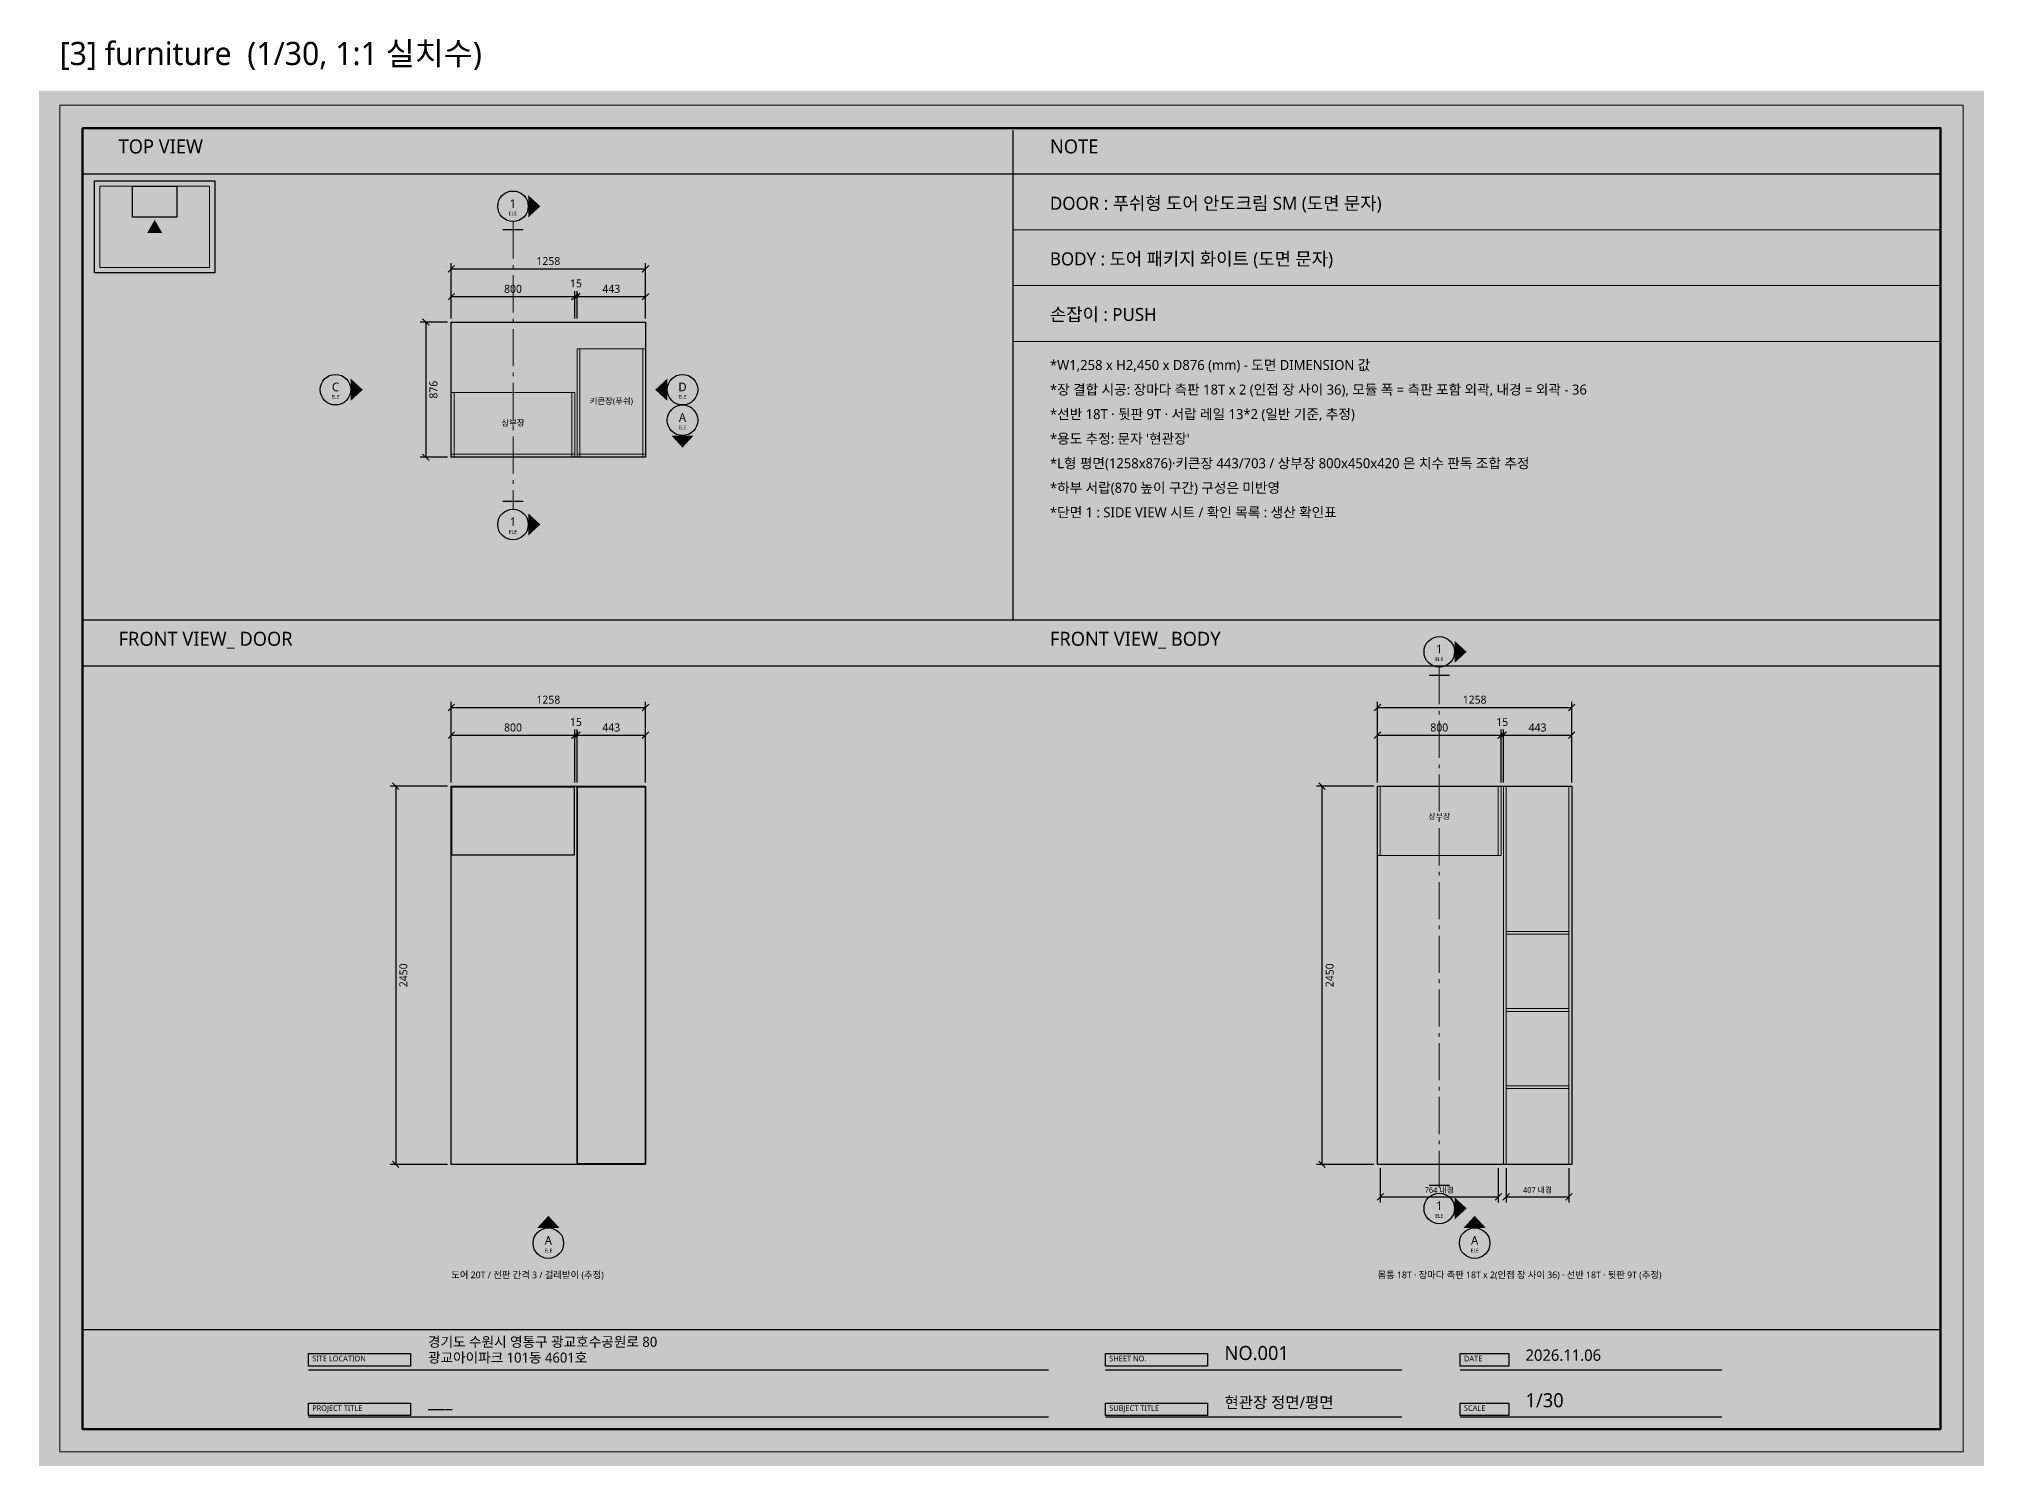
# Model space of a CAD drawing. Header units: millimetres. Extents: x 0 to 65730, y 0 to 12326.
# Drawn here: x 20790 to 33390, y 0 to 9244 of the extents above; entities that cross this region are included whole.
import ezdxf
from ezdxf.enums import TextEntityAlignment as Align

# ---------------------------------------------------------------- set-up
doc = ezdxf.new("R2010")
doc.units = ezdxf.units.MM
doc.header["$LTSCALE"] = 25
doc.layers.add('BG', color=7, linetype='Continuous', lineweight=0)
for name, color, linetype, lineweight, true_color in [('DIM', 7, 'Continuous', 13, 0x969696), ('FRAME', 7, 'Continuous', 100, 0x000000), ('NOTE_BLUE', 7, 'Continuous', 9, 0x0000ff), ('NOTE_RED', 7, 'Continuous', 25, 0xde0038), ('OUTLINE', 7, 'Continuous', 25, 0x000000), ('TEXT', 7, 'Continuous', 13, 0x000000), ('THIN', 7, 'Continuous', 5, 0x6e6e6e)]:
    doc.layers.add(name, color=color, linetype=linetype, lineweight=lineweight, true_color=true_color)
doc.layers.add('SHEET_FRAME_INFO', color=8, linetype='Continuous')
doc.styles.add('MALGUN', font='malgun.ttf')
doc.dimstyles.new('KAB', dxfattribs={"dimscale": 25, "dimtxt": 1.73, "dimasz": 0, "dimexe": 1.2, "dimexo": 0.8, "dimgap": 0.8, "dimtad": 1, "dimdec": 0, "dimtxsty": 'MALGUN', "dimtsz": 0.7, "dimcen": 2.5, "dimclrd": 256, "dimclre": 256, "dimclrt": 256, "dimazin": 3, "dimtfac": 1, "dimtmove": 0, "dimatfit": 3})

# ---------------------------------------------------------------- blocks, each defined once
blk = doc.blocks.new('FRAME_SHEET3')
at = {"layer": 'FRAME', "true_color": 0x555555}
h = blk.add_hatch(color=7, dxfattribs=at)
h.dxf.hatch_style = 1
h.paths.add_polyline_path([(1746, 729), (2406, 729), (2406, 648), (1746, 648)])
h = blk.add_hatch(color=7, dxfattribs=at)
h.dxf.hatch_style = 1
h.paths.add_polyline_path([(6909, 729), (7569, 729), (7569, 648), (6909, 648)])
h = blk.add_hatch(color=7, dxfattribs=at)
h.dxf.hatch_style = 1
h.paths.add_polyline_path([(9207, 729), (9522, 729), (9522, 648), (9207, 648)])
h = blk.add_hatch(color=7, dxfattribs=at)
h.dxf.hatch_style = 1
h.paths.add_polyline_path([(1746, 408), (2406, 408), (2406, 327), (1746, 327)])
h = blk.add_hatch(color=7, dxfattribs=at)
h.dxf.hatch_style = 1
h.paths.add_polyline_path([(6909, 408), (7569, 408), (7569, 327), (6909, 327)])
h = blk.add_hatch(color=7, dxfattribs=at)
h.dxf.hatch_style = 1
h.paths.add_polyline_path([(9207, 408), (9522, 408), (9522, 327), (9207, 327)])
at = {"layer": 'FRAME', "lineweight": 25, "true_color": 0x000000}
for p, q in [((6309, 8652), (6309, 5481)), ((282, 8370), (12318, 8370)), ((282, 5481), (12318, 5481)), ((282, 5184), (12318, 5184)), ((282, 885), (12318, 885))]:
    blk.add_line(p, q, dxfattribs=at)
at = {"layer": 'FRAME', "lineweight": 13, "true_color": 0x000000}
for p, q in [((6309, 8007), (12318, 8007)), ((6309, 7647), (12318, 7647)), ((6309, 7284), (12318, 7284))]:
    blk.add_line(p, q, dxfattribs=at)
blk.add_lwpolyline([(135, 8814), (12465, 8814), (12465, 93), (135, 93)], close=True, dxfattribs=at)
at = {"layer": 'FRAME', "lineweight": 100, "true_color": 0x000000}
blk.add_lwpolyline([(282, 8667), (12318, 8667), (12318, 240), (282, 240)], close=True, dxfattribs=at)
at = {"layer": 'OUTLINE', "lineweight": 25, "true_color": 0x000000}
for p, q in [((1746, 624), (6540, 624)), ((6909, 624), (8829, 624)), ((9207, 624), (10902, 624)), ((1746, 318), (6540, 318)), ((6909, 318), (8829, 318)), ((9207, 318), (10902, 318))]:
    blk.add_line(p, q, dxfattribs=at)
for points in [[(1746, 729), (2406, 729), (2406, 648), (1746, 648)], [(6909, 729), (7569, 729), (7569, 648), (6909, 648)], [(9207, 729), (9522, 729), (9522, 648), (9207, 648)], [(1746, 408), (2406, 408), (2406, 327), (1746, 327)], [(6909, 408), (7569, 408), (7569, 327), (6909, 327)], [(9207, 408), (9522, 408), (9522, 327), (9207, 327)]]:
    blk.add_lwpolyline(points, close=True, dxfattribs=at)
at = {"layer": 'TEXT', "true_color": 0x000000, "style": 'MALGUN'}
for s, height, p in [('TOP VIEW', 90.72, (516, 8475)), ('NOTE', 90.72, (6549, 8475)), ('FRONT VIEW_ DOOR', 90.72, (516, 5286)), ('FRONT VIEW_ BODY', 90.72, (6549, 5286)), ('경기도 수원시 영통구 광교호수공원로 80', 64.8, (2520, 753)), ('NO.001', 90.72, (7680, 660)), ('2026.11.06', 73.44, (9630, 660)), ('광교아이파크 101동 4601호', 64.8, (2520, 651)), ('현관장 정면/평면', 73.44, (7680, 354)), ('1/30', 90.72, (9630, 354)), ('___', 90.72, (2520, 354))]:
    blk.add_text(s, height=height, dxfattribs=at).set_placement(p, align=Align.BOTTOM_LEFT)
at = {"layer": 'TEXT', "true_color": 0xffffff, "style": 'MALGUN'}
for s, p in [('SITE LOCATION', (1770, 667.5)), ('SHEET NO.', (6933, 667.5)), ('DATE', (9231, 667.5)), ('PROJECT TITLE', (1770, 346.5)), ('SUBJECT TITLE', (6933, 346.5)), ('SCALE', (9231, 346.5))]:
    blk.add_text(s, height=36.72, dxfattribs=at).set_placement(p, align=Align.BOTTOM_LEFT)
blk = doc.blocks.new('KEYPLAN_S3')
at = {"layer": 'OUTLINE', "true_color": 0xde0038}
h = blk.add_hatch(color=7, dxfattribs=at)
h.dxf.hatch_style = 1
h.paths.add_polyline_path([(702, 7988), (798, 7988), (750, 8072)])
at = {"layer": 'OUTLINE', "lineweight": 25, "true_color": 0x000000}
for points in [[(360, 8325), (1140, 8325), (1140, 7729), (360, 7729)], [(606, 8291), (894, 8291), (894, 8090), (606, 8090)]]:
    blk.add_lwpolyline(points, close=True, dxfattribs=at)
at = {"layer": 'THIN', "lineweight": 5, "true_color": 0x6e6e6e}
blk.add_lwpolyline([(394, 8291), (1106, 8291), (1106, 7763), (394, 7763)], close=True, dxfattribs=at)
blk = doc.blocks.new('NOTE_S3')
at = {"layer": 'NOTE_BLUE', "true_color": 0x0000ff, "style": 'MALGUN'}
blk.add_text('*장 결합 시공: 장마다 측판 18T x 2 (인접 장 사이 36), 모듈 폭 = 측판 포함 외곽, 내경 = 외곽 - 36', height=64.8, dxfattribs=at).set_placement((6549, 6921), align=Align.BOTTOM_LEFT)
at = {"layer": 'NOTE_RED', "true_color": 0xde0038, "style": 'MALGUN'}
for s, height, p in [('손잡이 : PUSH', 84.2, (6549, 7392)), ("*용도 추정: 문자 '현관장'", 64.8, (6549, 6603)), ('*L형 평면(1258x876)·키큰장 443/703 / 상부장 800x450x420 은 치수 판독 조합 추정', 64.8, (6549, 6444)), ('*하부 서랍(870 높이 구간) 구성은 미반영', 64.8, (6549, 6285))]:
    blk.add_text(s, height=height, dxfattribs=at).set_placement(p, align=Align.BOTTOM_LEFT)
at = {"layer": 'TEXT', "true_color": 0x000000, "style": 'MALGUN'}
for s, height, p in [('DOOR : 푸쉬형 도어 안도크림 SM (도면 문자)', 84.24, (6549, 8112)), ('BODY : 도어 패키지 화이트 (도면 문자)', 84.24, (6549, 7752)), ('*W1,258 x H2,450 x D876 (mm) - 도면 DIMENSION 값', 64.8, (6549, 7080)), ('*선반 18T · 뒷판 9T · 서랍 레일 13*2 (일반 기준, 추정)', 64.8, (6549, 6762)), ('*단면 1 : SIDE VIEW 시트 / 확인 목록 : 생산 확인표', 64.8, (6549, 6126))]:
    blk.add_text(s, height=height, dxfattribs=at).set_placement(p, align=Align.BOTTOM_LEFT)
blk = doc.blocks.new('VIEW_TOP_S3')
at = {"layer": 'OUTLINE', "true_color": 0x000000}
h = blk.add_hatch(color=7, dxfattribs=at)
h.dxf.hatch_style = 1
h.paths.add_polyline_path([(3170, 8232), (3170, 8088), (3248, 8160)])
h = blk.add_hatch(color=7, dxfattribs=at)
h.dxf.hatch_style = 1
h.paths.add_polyline_path([(2020, 7044), (2020, 6900), (2098, 6972)])
h = blk.add_hatch(color=7, dxfattribs=at)
h.dxf.hatch_style = 1
h.paths.add_polyline_path([(4070, 7044), (4070, 6900), (3992, 6972)])
h = blk.add_hatch(color=7, dxfattribs=at)
h.dxf.hatch_style = 1
h.paths.add_polyline_path([(4097, 6675), (4241, 6675), (4169, 6597)])
h = blk.add_hatch(color=7, dxfattribs=at)
h.dxf.hatch_style = 1
h.paths.add_polyline_path([(3170, 6171), (3170, 6027), (3248, 6099)])
at = {"layer": 'FRAME', "lineweight": 25, "true_color": 0x000000}
for p, q in [((3005, 8010), (3137, 8010)), ((3005, 6249), (3137, 6249))]:
    blk.add_line(p, q, dxfattribs=at)
at = {"layer": 'FRAME', "lineweight": 13, "true_color": 0x000000}
for p, q in [((3071, 8061), (3071, 7821)), ((3071, 7779), (3071, 7755)), ((3071, 7713), (3071, 7473)), ((3071, 7431), (3071, 7407)), ((3071, 7365), (3071, 7125)), ((3071, 7083), (3071, 7059)), ((3071, 7017), (3071, 6777)), ((3071, 6735), (3071, 6711)), ((3071, 6669), (3071, 6429)), ((3071, 6387), (3071, 6363)), ((3071, 6321), (3071, 6198))]:
    blk.add_line(p, q, dxfattribs=at)
at = {"layer": 'OUTLINE', "lineweight": 25, "true_color": 0x000000}
blk.add_lwpolyline([(2671, 7410), (3929, 7410), (3929, 6534), (2671, 6534)], close=True, dxfattribs=at)
for centre in [(3071, 8160), (1921, 6972), (4169, 6972), (4169, 6774), (3071, 6099)]:
    blk.add_circle(centre, 99, dxfattribs=at)
at = {"layer": 'THIN', "lineweight": 5, "true_color": 0x6e6e6e}
for p, q in [((2671, 6554), (3471, 6554)), ((3486, 6554), (3929, 6554))]:
    blk.add_line(p, q, dxfattribs=at)
for points in [[(3486, 7237), (3929, 7237), (3929, 6534), (3486, 6534)], [(3486, 7237), (3504, 7237), (3504, 6534), (3486, 6534)], [(3911, 7237), (3929, 7237), (3929, 6534), (3911, 6534)], [(2671, 6954), (3471, 6954), (3471, 6534), (2671, 6534)], [(2671, 6954), (2689, 6954), (2689, 6534), (2671, 6534)], [(3453, 6954), (3471, 6954), (3471, 6534), (3453, 6534)]]:
    blk.add_lwpolyline(points, close=True, dxfattribs=at)
at = {"layer": 'TEXT', "true_color": 0x000000, "style": 'MALGUN'}
for s, height, p in [('1', 56.2, (3071, 8133)), ('ELE', 23.76, (3071, 8094)), ('ELE', 23.76, (1921, 6906)), ('C', 56.2, (1921, 6945)), ('ELE', 23.76, (4169, 6906)), ('D', 56.2, (4169, 6945)), ('A', 56.2, (4169, 6747)), ('ELE', 23.76, (4169, 6708)), ('ELE', 23.76, (3071, 6033)), ('1', 56.2, (3071, 6072))]:
    blk.add_text(s, height=height, dxfattribs=at).set_placement(p, align=Align.BOTTOM_CENTER)
at = {"layer": 'TEXT', "true_color": 0x5a5a5a, "style": 'MALGUN'}
for s, p in [('키큰장(푸쉬)', (3707.5, 6867.5)), ('상부장', (3071, 6726))]:
    blk.add_text(s, height=38.88, dxfattribs=at).set_placement(p, align=Align.BOTTOM_CENTER)
at = {"layer": 'DIM', "lineweight": 13, "true_color": 0x5a5a5a}
for base, p1, p2 in [((2671, 7755), (2671, 7410), (3929, 7410)), ((3471, 7575), (3471, 7410), (3486, 7410)), ((2671, 7575), (2671, 7410), (3471, 7410)), ((3486, 7575), (3486, 7410), (3929, 7410))]:
    blk.add_linear_dim(base=base, p1=p1, p2=p2, dimstyle='KAB', override={"dimscale": 30, "dimtxt": 1.728, "dimtsz": 0.7}, dxfattribs=at).render()
blk.add_linear_dim(base=(2506, 7410), p1=(2671, 7410), p2=(2671, 6534), angle=90, dimstyle='KAB', override={"dimscale": 30, "dimtxt": 1.728, "dimtsz": 0.7}, dxfattribs=at).render()
blk = doc.blocks.new('VIEW_FRONT_DOOR_S3')
at = {"layer": 'OUTLINE', "true_color": 0x000000}
h = blk.add_hatch(color=7, dxfattribs=at)
h.dxf.hatch_style = 1
h.paths.add_polyline_path([(3228, 1543), (3372, 1543), (3300, 1621)])
at = {"layer": 'OUTLINE', "lineweight": 25, "true_color": 0x000000}
blk.add_line((3486, 1954), (3486, 4404), dxfattribs=at)
for points in [[(2671, 4404), (3929, 4404), (3929, 1954), (2671, 1954)], [(2674, 4400), (3468, 4400), (3468, 3958), (2674, 3958)], [(3489, 4400), (3926, 4400), (3926, 1958), (3489, 1958)]]:
    blk.add_lwpolyline(points, close=True, dxfattribs=at)
blk.add_circle((3300, 1444), 99, dxfattribs=at)
at = {"layer": 'NOTE_BLUE', "true_color": 0x0000ff, "style": 'MALGUN'}
blk.add_text('도어 20T / 전판 간격 3 / 걸레받이 (추정)', height=43.2, dxfattribs=at).set_placement((2671, 1204), align=Align.BOTTOM_LEFT)
at = {"layer": 'TEXT', "true_color": 0x000000, "style": 'MALGUN'}
for s, height, p in [('A', 56.2, (3300, 1417)), ('ELE', 23.76, (3300, 1378))]:
    blk.add_text(s, height=height, dxfattribs=at).set_placement(p, align=Align.BOTTOM_CENTER)
at = {"layer": 'DIM', "lineweight": 13, "true_color": 0x5a5a5a}
for base, p1, p2 in [((2671, 4914), (2671, 4404), (3929, 4404)), ((2671, 4734), (2671, 4404), (3471, 4404)), ((3471, 4734), (3471, 4404), (3486, 4404)), ((3486, 4734), (3486, 4404), (3929, 4404))]:
    blk.add_linear_dim(base=base, p1=p1, p2=p2, dimstyle='KAB', override={"dimscale": 30, "dimtxt": 1.728, "dimtsz": 0.7}, dxfattribs=at).render()
blk.add_linear_dim(base=(2311, 4404), p1=(2671, 4404), p2=(2671, 1954), angle=90, dimstyle='KAB', override={"dimscale": 30, "dimtxt": 1.728, "dimtsz": 0.7}, dxfattribs=at).render()
blk = doc.blocks.new('VIEW_FRONT_BODY_S3')
at = {"layer": 'OUTLINE', "true_color": 0x000000}
h = blk.add_hatch(color=7, dxfattribs=at)
h.dxf.hatch_style = 1
h.paths.add_polyline_path([(9170, 5346), (9170, 5202), (9248, 5274)])
h = blk.add_hatch(color=7, dxfattribs=at)
h.dxf.hatch_style = 1
h.paths.add_polyline_path([(9170, 1741), (9170, 1597), (9248, 1669)])
h = blk.add_hatch(color=7, dxfattribs=at)
h.dxf.hatch_style = 1
h.paths.add_polyline_path([(9228, 1543), (9372, 1543), (9300, 1621)])
at = {"layer": 'FRAME', "lineweight": 13, "true_color": 0x000000}
for p, q in [((9071, 5175), (9071, 4935)), ((9071, 4893), (9071, 4869)), ((9071, 4827), (9071, 4587)), ((9071, 4545), (9071, 4521)), ((9071, 4479), (9071, 4239)), ((9071, 4197), (9071, 4173)), ((9071, 4131), (9071, 3891)), ((9071, 3849), (9071, 3825)), ((9071, 3783), (9071, 3543)), ((9071, 3501), (9071, 3477)), ((9071, 3435), (9071, 3195)), ((9071, 3153), (9071, 3129)), ((9071, 3087), (9071, 2847)), ((9071, 2805), (9071, 2781)), ((9071, 2739), (9071, 2499)), ((9071, 2457), (9071, 2433)), ((9071, 2391), (9071, 2151)), ((9071, 2109), (9071, 2085)), ((9071, 2043), (9071, 1803))]:
    blk.add_line(p, q, dxfattribs=at)
at = {"layer": 'FRAME', "lineweight": 25, "true_color": 0x000000}
for p, q in [((9005, 5124), (9137, 5124)), ((9005, 1819), (9137, 1819))]:
    blk.add_line(p, q, dxfattribs=at)
at = {"layer": 'OUTLINE', "lineweight": 25, "true_color": 0x000000}
blk.add_lwpolyline([(8671, 4404), (9929, 4404), (9929, 1954), (8671, 1954)], close=True, dxfattribs=at)
for centre in [(9071, 5274), (9071, 1669), (9300, 1444)]:
    blk.add_circle(centre, 99, dxfattribs=at)
at = {"layer": 'THIN', "lineweight": 5, "true_color": 0x6e6e6e}
for p, q in [((8671, 3954), (9471, 3954)), ((9486, 1954), (9929, 1954))]:
    blk.add_line(p, q, dxfattribs=at)
for points in [[(8671, 4404), (8689, 4404), (8689, 3954), (8671, 3954)], [(9453, 4404), (9471, 4404), (9471, 3954), (9453, 3954)], [(9486, 4404), (9504, 4404), (9504, 1954), (9486, 1954)], [(9911, 4404), (9929, 4404), (9929, 1954), (9911, 1954)], [(9504, 3463), (9911, 3463), (9911, 3445), (9504, 3445)], [(9504, 2963), (9911, 2963), (9911, 2945), (9504, 2945)], [(9504, 2463), (9911, 2463), (9911, 2445), (9504, 2445)]]:
    blk.add_lwpolyline(points, close=True, dxfattribs=at)
at = {"layer": 'NOTE_BLUE', "true_color": 0x0000ff, "style": 'MALGUN'}
blk.add_text('몸통 18T · 장마다 측판 18T x 2(인접 장 사이 36) · 선반 18T · 뒷판 9T (추정)', height=43.2, dxfattribs=at).set_placement((8671, 1204), align=Align.BOTTOM_LEFT)
at = {"layer": 'TEXT', "true_color": 0x000000, "style": 'MALGUN'}
for s, height, p in [('1', 56.2, (9071, 5247)), ('ELE', 23.76, (9071, 5208)), ('1', 56.2, (9071, 1642)), ('ELE', 23.76, (9071, 1603)), ('A', 56.2, (9300, 1417)), ('ELE', 23.76, (9300, 1378))]:
    blk.add_text(s, height=height, dxfattribs=at).set_placement(p, align=Align.BOTTOM_CENTER)
at = {"layer": 'TEXT', "true_color": 0x5a5a5a, "style": 'MALGUN'}
blk.add_text('상부장', height=36.72, dxfattribs=at).set_placement((9071, 4179), align=Align.BOTTOM_CENTER)
at = {"layer": 'DIM', "lineweight": 13, "true_color": 0x5a5a5a}
for base, p1, p2 in [((8671, 4914), (8671, 4404), (9929, 4404)), ((8671, 4734), (8671, 4404), (9471, 4404)), ((9471, 4734), (9471, 4404), (9486, 4404)), ((9486, 4734), (9486, 4404), (9929, 4404))]:
    blk.add_linear_dim(base=base, p1=p1, p2=p2, dimstyle='KAB', override={"dimscale": 30, "dimtxt": 1.728, "dimtsz": 0.7}, dxfattribs=at).render()
blk.add_linear_dim(base=(8311, 4404), p1=(8671, 4404), p2=(8671, 1954), angle=90, dimstyle='KAB', override={"dimscale": 30, "dimtxt": 1.728, "dimtsz": 0.7}, dxfattribs=at).render()
for base, p1, p2 in [((8689, 1744), (8689, 1954), (9453, 1954)), ((9504, 1744), (9504, 1954), (9911, 1954))]:
    blk.add_linear_dim(base=base, p1=p1, p2=p2, text='<> 내경', dimstyle='KAB', override={"dimscale": 30, "dimtxt": 1.224, "dimtsz": 0.7}, dxfattribs=at).render()

msp = doc.modelspace()

# ---------------------------------------------------------------- hatches: boundary and pattern name
at = {"layer": 'BG', "true_color": 0xffffff}
h = msp.add_hatch(color=7, dxfattribs=at)
h.dxf.hatch_style = 1
h.paths.add_polyline_path([(20790, 0), (33390, 0), (33390, 8910), (20790, 8910)])

# ---------------------------------------------------------------- block references
for name in ['FRAME_SHEET3', 'KEYPLAN_S3', 'VIEW_TOP_S3', 'NOTE_S3', 'VIEW_FRONT_BODY_S3', 'VIEW_FRONT_DOOR_S3']:
    msp.add_blockref(name, (20790, 0))

# ---------------------------------------------------------------- texts
at = {"layer": 'SHEET_FRAME_INFO', "style": 'MALGUN'}
msp.add_text('[3] furniture  (1/30, 1:1 실치수)', height=150, dxfattribs=at).set_placement((20925, 9030), align=Align.BOTTOM_LEFT)

doc.saveas('drawing.dxf')
